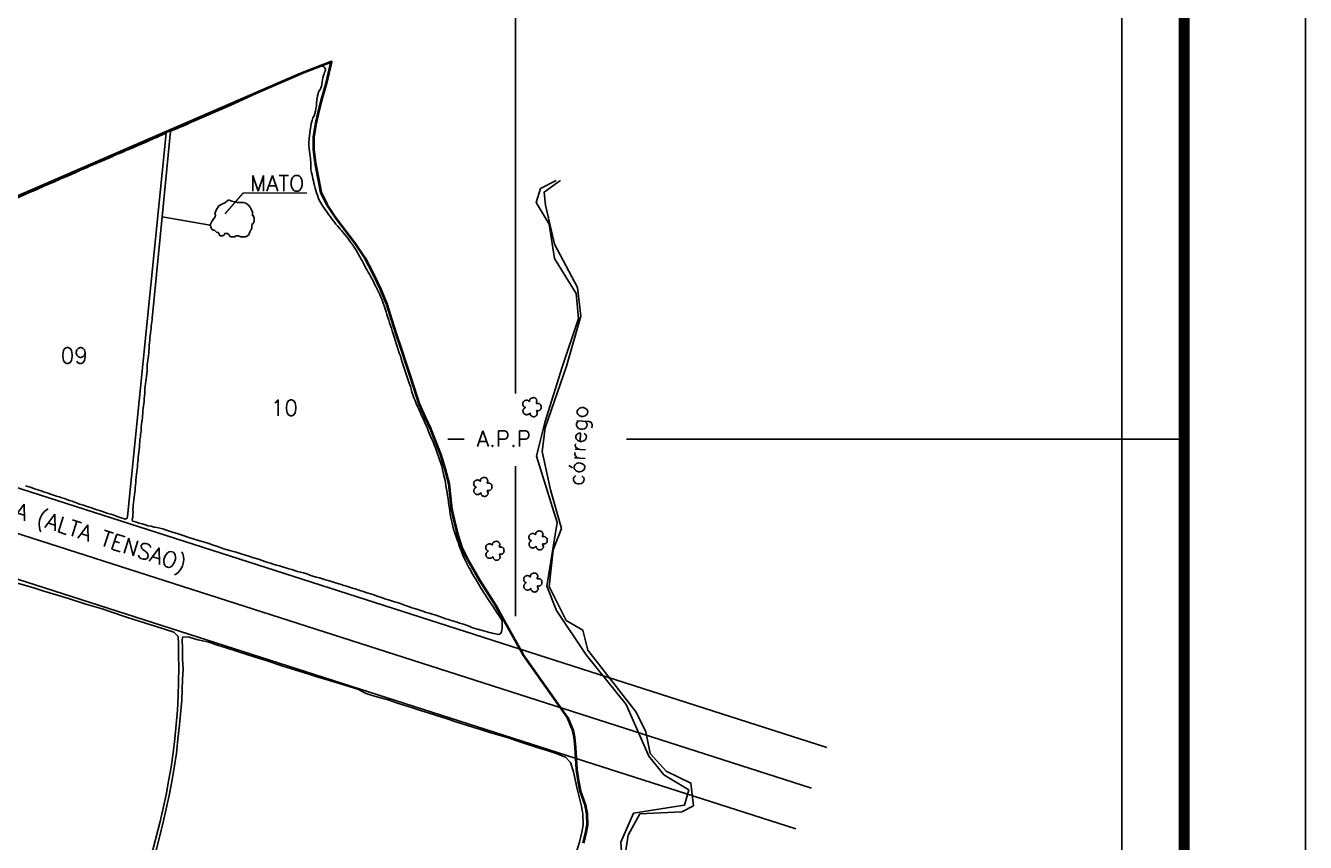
# Model space of a CAD drawing. Extents: x 735951 to 738051, y 7820896 to 7823866.
# Drawn here: x 736996 to 738051, y 7822168 to 7822841 of the extents above; entities that cross this region are included whole.
import ezdxf
from ezdxf.enums import TextEntityAlignment as Align

# ---------------------------------------------------------------- set-up
doc = ezdxf.new("R2010")
doc.units = 0
doc.header["$MEASUREMENT"] = 0
doc.linetypes.add('CONTINUO', pattern=[0])
doc.linetypes.add('LIN0', pattern=[0])
doc.layers.add('0114001020', color=1, linetype='Continuous', lineweight=40)
doc.layers.add('TEXTO_DIVERSOS', color=7, linetype='Continuous', lineweight=5)
for name, color, linetype in [('0114001020001', 5, 'Continuous'), ('0114001020002', 5, 'Continuous'), ('0114001020009', 5, 'Continuous'), ('0114001020010', 5, 'Continuous'), ('_SIMBOLO ARVORE', 118, 'Continuous'), ('CURSOS_D_AGUA', 4, 'Continuous'), ('MALHA', 8, 'Continuous'), ('MARGEM', 5, 'Continuous'), ('MATO', 3, 'Continuous'), ('REDE_DE_LUZ', 6, 'Continuous'), ('TEXTO_NUN_TAL', 7, 'Continuous')]:
    doc.layers.add(name, color=color, linetype=linetype)
doc.styles.add('Simplex', font='simplex.shx')

msp = doc.modelspace()

# ---------------------------------------------------------------- linework, layer by layer
at = {"layer": '0114001020'}
msp.add_lwpolyline([(737456.1, 7822167), (737458.5, 7822176.3), (737459.5, 7822182.1), (737459.2, 7822191.3), (737457.9, 7822198.4), (737453.6, 7822209.8), (737452, 7822218.5), (737450.6, 7822227.7), (737450.2, 7822236.8), (737449.6, 7822245.7), (737448.7, 7822254.3), (737447.6, 7822259.5), (737443.4, 7822270.2), (737406.3, 7822322.6), (737390.7, 7822350.2), (737384.2, 7822362.4), (737376.4, 7822374.5), (737370.8, 7822383.5), (737360.5, 7822401.1), (737356.2, 7822410.2), (737352.9, 7822420.4), (737350.1, 7822431.2), (737347.6, 7822442.2), (737345.4, 7822463), (737342.1, 7822475.4), (737338.6, 7822487.2), (737330.3, 7822508.2), (737325.6, 7822518), (737321.1, 7822528.5), (737313.8, 7822550.8), (737309.9, 7822562.3), (737306.1, 7822574), (737302.1, 7822586.1), (737298.3, 7822598.2), (737294.4, 7822610.5), (737289, 7822623.2), (737283.1, 7822635.9), (737276.3, 7822648.9), (737268.4, 7822660.5), (737251.9, 7822682.3), (737244.8, 7822692.9), (737239.9, 7822703.1), (737235.2, 7822727.5), (737234, 7822738.3), (737233.8, 7822748.7), (737235.5, 7822759.1), (737237.9, 7822770), (737240.7, 7822780.9), (737244, 7822792.1), (737248.5, 7822810.9), (737223, 7822801), (736969, 7822691)], dxfattribs=at)
at = {"layer": '0114001020001', "linetype": 'CONTINUO', "flags": 128}
msp.add_lwpolyline([(737122.2, 7822288.4), (737121.6, 7822276.5), (737120.5, 7822264.7), (737119.3, 7822253.1), (737118, 7822241.4), (737116.3, 7822229.7), (737114.2, 7822218.1), (737112.1, 7822206.8), (737109.6, 7822195.8), (737107.1, 7822184.9), (737101.5, 7822162.7), (737098.1, 7822151.9), (737094.5, 7822141.5), (737090.4, 7822131), (737086.2, 7822120.5), (737081.4, 7822110.1), (737076.4, 7822100.1), (737071.3, 7822090.5), (737060.4, 7822072.2), (737054.2, 7822063.1), (737048.2, 7822053.6), (737042, 7822045.5), (737028.7, 7822028.9), (737022, 7822021.1), (737007.9, 7822006.2), (737000.3, 7821998.8), (736984.1, 7821984.5), (736968.3, 7821972.6), (736952.2, 7821961.3), (736943.6, 7821956.2), (736934.8, 7821951.4), (736925.5, 7821946.5), (736916.5, 7821942.3), (736909.5, 7821939.3), (736897.4, 7821934), (736887.8, 7821930.5), (736878, 7821927.4), (736868.4, 7821924.8), (736858.2, 7821922.5), (736848.7, 7821920.7), (736839.8, 7821919), (736831.2, 7821917.5), (736825, 7821918.9), (736818.8, 7821923.2), (736812.1, 7821927.5), (736804.9, 7821930.1), (736797.4, 7821932.4), (736778.4, 7821937.7), (736768.7, 7821940.5), (736759.3, 7821943.1), (736750, 7821945.8), (736740.7, 7821948.6), (736721.9, 7821954.1), (736703.3, 7821960.2), (736694.3, 7821963), (736676.5, 7821968), (736658.4, 7821973.2), (736640.3, 7821978.5), (736630.7, 7821981.5), (736612, 7821987.2), (736602.6, 7821990), (736593.4, 7821992.7), (736575.4, 7821998.7), (736566.4, 7822001.5), (736547.7, 7822007.2), (736538, 7822010.1), (736528.6, 7822012.6), (736519, 7822015), (736509.8, 7822017.8), (736500.6, 7822020.7), (736491.2, 7822023.6), (736482.1, 7822026.6), (736473.3, 7822029.3), (736464.4, 7822032.3), (736446.2, 7822037.4), (736437.4, 7822039.9), (736420.6, 7822045.1), (736404, 7822050.3), (736396, 7822053.1), (736378.9, 7822058.3), (736370.2, 7822060.8), (736362.2, 7822063.7), (736359.7, 7822064.9), (736357.4, 7822067), (736358.5, 7822073.2), (736362, 7822079.8), (736365.8, 7822088.1), (736368.8, 7822095.1), (736371.7, 7822102), (736375.2, 7822110), (736378.6, 7822117.3), (736382.1, 7822125.2), (736385.4, 7822132.7), (736388.6, 7822140.8), (736392.2, 7822149.4), (736395.3, 7822157.5), (736398.5, 7822164.9), (736401.8, 7822172.7), (736405.2, 7822180.7), (736407.8, 7822187.9), (736410.7, 7822194.7), (736413.5, 7822201.5), (736416.6, 7822208.3), (736420.4, 7822217.3), (736423.4, 7822224.9), (736427.3, 7822231.1), (736431.5, 7822231.5), (736439.3, 7822229.5), (736448.9, 7822227.5), (736458.5, 7822225.6), (736467.8, 7822223.4), (736477.1, 7822221.4), (736486.2, 7822219.4), (736495.6, 7822217.5), (736505.1, 7822215.6), (736514.6, 7822213.8), (736524, 7822211.3), (736533.3, 7822208.6), (736551.2, 7822204.7), (736560.1, 7822203), (736578.4, 7822198.7), (736587.7, 7822196.6), (736597, 7822194.5), (736606.2, 7822192.3), (736615.3, 7822190.3), (736624.3, 7822188.3), (736633.2, 7822186.1), (736642.9, 7822184), (736652.9, 7822181.8), (736662.4, 7822179.4), (736671.8, 7822177.2), (736681.6, 7822175.4), (736691.3, 7822173.8), (736700.3, 7822171.8), (736717.9, 7822167.7), (736726.4, 7822165.2), (736731.4, 7822163.8), (736736.9, 7822162.7), (736753.8, 7822158.9), (736762.8, 7822157.1), (736772.3, 7822155.7), (736782.2, 7822155.1), (736791.8, 7822155.3), (736801.4, 7822156.5), (736810.7, 7822158.8), (736819.2, 7822162.3), (736827.5, 7822167.4), (736835, 7822173.6), (736841.4, 7822180), (736847.3, 7822186.6), (736853.2, 7822194.5), (736858.2, 7822202.3), (736862.9, 7822210.3), (736866.6, 7822218.4), (736870.1, 7822228), (736872.9, 7822237.8), (736876.7, 7822255.6), (736878.1, 7822263.4), (736879.6, 7822272.5), (736881.1, 7822283.6), (736882, 7822294.1), (736882.5, 7822305), (736882.5, 7822315.6), (736882.3, 7822322.9), (736881.7, 7822331), (736880.3, 7822339.1), (736876.6, 7822354.8), (736874.1, 7822362.7), (736871.5, 7822370.2), (736866.1, 7822384.1), (736863.3, 7822391), (736860.6, 7822397.8), (736858, 7822404.4), (736855.2, 7822410.8), (736852.7, 7822416.6), (736850.3, 7822422.2), (736849.8, 7822423.4), (736854.3, 7822423.8), (736861.2, 7822422), (736869.1, 7822419.9), (736876.3, 7822417.4), (736883.7, 7822415.1), (736907, 7822407.9), (736922.7, 7822402.7), (736930.2, 7822400), (736937.6, 7822397.8), (736952.5, 7822392.8), (736959.8, 7822390.6), (736967.3, 7822388.2), (736974.8, 7822385.9), (736982.2, 7822383.5), (736989.6, 7822381.2), (737003.9, 7822377.1), (737010.6, 7822375), (737031.8, 7822368.5), (737045.9, 7822364), (737059.3, 7822360.1), (737065.8, 7822357.9), (737079.6, 7822353.2), (737095.2, 7822348.4), (737103.2, 7822345.7), (737110.9, 7822343.3), (737118.4, 7822340.9), (737122, 7822337.3), (737122.4, 7822332), (737122.4, 7822322), (737122.5, 7822311.5), (737122.4, 7822299.9)], close=True, dxfattribs=at)
at = {"layer": '0114001020002', "linetype": 'CONTINUO', "flags": 128}
msp.add_lwpolyline([(737125.1, 7822284.8), (737124.3, 7822276.3), (737123.2, 7822264.5), (737121.9, 7822252.8), (737120.6, 7822241.1), (737118.9, 7822229.2), (737116.8, 7822217.7), (737114.7, 7822206.2), (737112.2, 7822195.2), (737109.7, 7822184.3), (737104.1, 7822162), (737100.6, 7822151.1), (737097, 7822140.5), (737092.9, 7822130.1), (737088.9, 7822120.1), (737088.7, 7822119.5), (737083.8, 7822109), (737078.8, 7822098.8), (737073.6, 7822089.2), (737062.7, 7822070.7), (737056.4, 7822061.7), (737050.4, 7822052), (737044.1, 7822043.8), (737030.7, 7822027.2), (737024, 7822019.3), (737009.8, 7822004.3), (737002.1, 7821996.8), (736985.8, 7821982.5), (736969.9, 7821970.4), (736953.6, 7821959.1), (736944.9, 7821953.9), (736936.1, 7821949), (736926.7, 7821944.1), (736917.6, 7821939.9), (736910.6, 7821936.9), (736903.2, 7821933.8), (736896.2, 7821930.9), (736885.7, 7821927.4), (736874.8, 7821924.2), (736869.5, 7821922.8), (736858.2, 7821920.1), (736850.7, 7821918.7), (736842.1, 7821917), (736831.6, 7821913.8), (736835.9, 7821910.3), (736841.4, 7821905.7), (736847, 7821901.5), (736852.8, 7821896.9), (736859, 7821891.8), (736865.1, 7821887.2), (736870.9, 7821883.5), (736883.1, 7821875.6), (736889.1, 7821871.5), (736894.5, 7821866.6), (736898.2, 7821859.4), (736899.1, 7821852.2), (736897.7, 7821845.3), (736895, 7821838.5), (736892.4, 7821831.5), (736891.6, 7821823.5), (736894.8, 7821817.5), (736901.9, 7821813.7), (736909.7, 7821813), (736918, 7821814), (736926.3, 7821815.1), (736934.8, 7821816.8), (736943.5, 7821818.6), (736951.7, 7821820.4), (736960, 7821822.3), (736968.4, 7821824.8), (736976.2, 7821827.9), (736992.4, 7821835), (737001.2, 7821835.4), (737009.7, 7821831.5), (737018.2, 7821826.8), (737035.2, 7821823.1), (737044, 7821823.6), (737053.4, 7821824.7), (737063.1, 7821825.8), (737082.6, 7821827.8), (737092.6, 7821829), (737102.4, 7821830.9), (737122, 7821835), (737132.1, 7821837), (737142.3, 7821838.8), (737152, 7821841), (737161.7, 7821843.4), (737171.6, 7821845.4), (737181.4, 7821847.9), (737191.2, 7821850.9), (737200.7, 7821853.7), (737210.1, 7821856.5), (737219.7, 7821860.3), (737228.5, 7821864.3), (737237, 7821868.5), (737245.1, 7821873.4), (737253, 7821878.2), (737260.9, 7821883.2), (737268.6, 7821888.9), (737276.3, 7821894.4), (737283.4, 7821900.4), (737290.8, 7821906.8), (737297.7, 7821911.5), (737313.7, 7821919.6), (737321.8, 7821923.4), (737330.1, 7821927.4), (737338.1, 7821932.3), (737345.9, 7821937.5), (737353.5, 7821943.2), (737360.7, 7821949.1), (737375.4, 7821961.4), (737380.6, 7821968.4), (737392.3, 7821983.8), (737401.6, 7821999.8), (737406.6, 7822007.8), (737411, 7822016.3), (737415.3, 7822025.1), (737419.4, 7822034.3), (737423.3, 7822043.4), (737426.7, 7822053), (737432.5, 7822072.7), (737434.8, 7822082.5), (737436.8, 7822092.3), (737438.5, 7822102.1), (737439.5, 7822112), (737441.3, 7822122.1), (737443.1, 7822131.6), (737447.5, 7822150.3), (737452.8, 7822167.9), (737455.1, 7822177.1), (737456, 7822182.4), (737455.7, 7822191), (737454.5, 7822197.6), (737450.9, 7822211.7), (737447.8, 7822225.7), (737445.4, 7822233.5), (737441.3, 7822237.8), (737433.7, 7822240.8), (737426.2, 7822243.3), (737418.1, 7822245.8), (737409.5, 7822248.6), (737401.3, 7822251.4), (737394.4, 7822253.8), (737387.4, 7822255.7), (737379.9, 7822258), (737372.1, 7822260.4), (737365, 7822262.6), (737350.9, 7822267.1), (737343.7, 7822269.5), (737329, 7822274), (737321.7, 7822276.2), (737315.1, 7822278.6), (737308.2, 7822280.7), (737301.3, 7822282.8), (737295.1, 7822285), (737287.8, 7822287.1), (737281.1, 7822289), (737276.9, 7822290.2), (737270.1, 7822293.8), (737244.1, 7822301.8), (737237.1, 7822303.9), (737229.9, 7822306.3), (737222.7, 7822308.4), (737215.5, 7822310.7), (737208.4, 7822312.9), (737193.9, 7822317.7), (737185.5, 7822320.3), (737177.9, 7822322.7), (737161.7, 7822328), (737154.5, 7822330.2), (737147.4, 7822332.5), (737142.3, 7822333.6), (737138.2, 7822334.6), (737131.1, 7822336.7), (737126, 7822337), (737125.3, 7822334.7), (737125.5, 7822327.3), (737125.7, 7822318.5), (737126.1, 7822310.4), (737125.6, 7822302.2), (737125.4, 7822293.3)], close=True, dxfattribs=at)
at = {"layer": '0114001020009', "linetype": 'ByBlock'}
msp.add_lwpolyline([(736988.6, 7822698.2), (736998.2, 7822702.5), (737005.5, 7822705.7), (737011.4, 7822708.2), (737014.5, 7822709.6), (737017.4, 7822710.9), (737018.8, 7822711.4), (737020.2, 7822712), (737021.6, 7822712.7), (737023.1, 7822713.3), (737024.4, 7822714), (737027.3, 7822715.1), (737030.4, 7822716.4), (737033.8, 7822717.9), (737037.1, 7822719.4), (737038.5, 7822720.2), (737039.9, 7822720.8), (737041.4, 7822721.4), (737042.9, 7822722), (737044.3, 7822722.6), (737045.6, 7822723.2), (737047, 7822723.8), (737048.4, 7822724.4), (737049.9, 7822725.1), (737051.3, 7822725.7), (737052.8, 7822726.4), (737054.4, 7822727), (737056.1, 7822727.7), (737057.8, 7822728.4), (737059.5, 7822729.2), (737061.1, 7822729.8), (737062.7, 7822730.5), (737064.4, 7822731.2), (737065.9, 7822731.9), (737067.4, 7822732.6), (737068.8, 7822733.4), (737070.2, 7822734), (737071.6, 7822734.6), (737072.8, 7822735.1), (737074.2, 7822735.6), (737075.6, 7822736.2), (737077, 7822736.7), (737078.4, 7822737.4), (737079.8, 7822738), (737084.6, 7822739.9), (737086.3, 7822740.6), (737087.8, 7822741.3), (737089.4, 7822742), (737091.1, 7822742.7), (737092.8, 7822743.4), (737094.3, 7822744.1), (737095.8, 7822744.7), (737097.3, 7822745.4), (737098.8, 7822746.1), (737100.3, 7822746.8), (737101.8, 7822747.5), (737103.4, 7822748.2), (737104.9, 7822748.8), (737106.4, 7822749.5), (737107.7, 7822750.2), (737112.1, 7822752), (737080.2, 7822436.2), (737080, 7822434.7), (737078.5, 7822434.1), (737077.1, 7822434.5), (737075.7, 7822434.9), (737074.2, 7822435.4), (737072.6, 7822435.9), (737070.4, 7822436.7), (737068.4, 7822437.4), (737066.5, 7822438), (737064.2, 7822438.7), (737061.9, 7822439.4), (737059.6, 7822440.2), (737057.1, 7822441), (737055, 7822441.7), (737052.9, 7822442.5), (737050.6, 7822443.3), (737047.9, 7822444), (737046.1, 7822444.7), (737044, 7822445.4), (737041.9, 7822446.1), (737040, 7822446.7), (737038.3, 7822447.4), (737036.6, 7822448.1), (737034.8, 7822448.7), (737032.6, 7822449.4), (737030.4, 7822450.1), (737028.3, 7822450.9), (737026.1, 7822451.6), (737023.9, 7822452.3), (737021.9, 7822453), (737020.1, 7822453.6), (737018.5, 7822454.1), (737016.8, 7822454.6), (737014.9, 7822455.3), (737013.1, 7822455.9), (737011.1, 7822456.6), (737009.1, 7822457.2), (737007.3, 7822457.8), (737005.6, 7822458.4), (737003.7, 7822459), (737001.8, 7822459.7), (737000.1, 7822460.2), (736998.2, 7822460.8), (736996.2, 7822461.5)], dxfattribs=at)
at = {"layer": '0114001020010', "linetype": 'ByBlock'}
msp.add_lwpolyline([(737342.3, 7822464.2), (737341.8, 7822467), (737341.1, 7822469.9), (737340.5, 7822472.4), (737340, 7822474.8), (737339.3, 7822477.5), (737338.5, 7822480.2), (737337.6, 7822483), (737336.7, 7822485.6), (737335.9, 7822487.9), (737335.1, 7822490.2), (737334.1, 7822492.7), (737333.1, 7822495.2), (737332.2, 7822497.6), (737331.2, 7822499.9), (737330.1, 7822502.3), (737329, 7822504.7), (737328.1, 7822507), (737327.2, 7822509.4), (737326.2, 7822511.8), (737325.1, 7822514.2), (737324, 7822516.8), (737322.7, 7822519.5), (737321.5, 7822522.1), (737320.5, 7822524.5), (737319.4, 7822526.7), (737318.3, 7822529.3), (737317.3, 7822531.8), (737316.4, 7822534), (737315.5, 7822536.3), (737314.7, 7822538.7), (737314, 7822541.1), (737313.5, 7822543.4), (737312.4, 7822545.9), (737311.6, 7822548.4), (737310.7, 7822551), (737309.9, 7822553.4), (737309.2, 7822555.9), (737308.4, 7822558.4), (737307.6, 7822560.8), (737306.8, 7822563.4), (737306, 7822566), (737305.2, 7822568.4), (737304.3, 7822570.8), (737303.5, 7822573.5), (737302.7, 7822576.1), (737301.8, 7822578.8), (737300.9, 7822581.4), (737300.1, 7822584.1), (737299.3, 7822586.6), (737298.5, 7822589.1), (737297.8, 7822591.2), (737297.1, 7822593.4), (737296.4, 7822595.8), (737295.7, 7822598), (737295, 7822600.2), (737294.2, 7822602.6), (737293.5, 7822604.8), (737292.7, 7822607.2), (737291.9, 7822609.6), (737291.1, 7822612), (737290.2, 7822614.6), (737289.2, 7822616.8), (737288.3, 7822619), (737287.3, 7822621.2), (737286.2, 7822623.5), (737285.1, 7822625.7), (737284, 7822627.7), (737283, 7822629.7), (737281.9, 7822631.7), (737280.8, 7822633.7), (737279.8, 7822635.7), (737278.8, 7822637.5), (737277.8, 7822639.2), (737276.8, 7822640.9), (737275.8, 7822642.7), (737274.8, 7822644.7), (737273.9, 7822646.4), (737272.9, 7822648.1), (737271.8, 7822650.1), (737270.8, 7822652), (737269.8, 7822653.8), (737268.7, 7822655.5), (737267.7, 7822657.2), (737266.6, 7822658.9), (737265.5, 7822660.6), (737264.2, 7822662.3), (737263, 7822663.9), (737261.8, 7822665.4), (737260.5, 7822667.1), (737259.1, 7822668.9), (737257.9, 7822670.3), (737256.8, 7822671.7), (737255.7, 7822673), (737254.6, 7822674.3), (737253.4, 7822675.7), (737252.1, 7822677.1), (737250.9, 7822678.6), (737249.6, 7822680.2), (737248.5, 7822681.6), (737247.5, 7822683), (737246.3, 7822684.6), (737245.1, 7822686.3), (737244, 7822687.9), (737242.9, 7822689.4), (737241.9, 7822690.9), (737240.7, 7822692.7), (737239.6, 7822694.5), (737238.8, 7822695.9), (737238.1, 7822697.3), (737237.4, 7822699), (737236.9, 7822700.8), (737236.2, 7822702.8), (737235.6, 7822704.7), (737235.1, 7822706.7), (737234.5, 7822708.9), (737234, 7822710.8), (737233.6, 7822712.6), (737233.2, 7822714.4), (737232.8, 7822716.2), (737232.4, 7822717.8), (737231.9, 7822719.7), (737231.5, 7822721.8), (737231.3, 7822723.9), (737231.4, 7822726.1), (737231.3, 7822728.1), (737231.2, 7822729.8), (737231.1, 7822731.5), (737230.9, 7822733.1), (737230.7, 7822734.9), (737230.4, 7822736.9), (737230, 7822739.3), (737229.9, 7822742.2), (737229.9, 7822744.6), (737230.1, 7822747.3), (737230.4, 7822749.8), (737230.7, 7822752.3), (737231, 7822754.8), (737231.4, 7822757.4), (737231.8, 7822760), (737232.4, 7822762.4), (737233.2, 7822764.5), (737234.1, 7822766.3), (737234.7, 7822768.2), (737235.2, 7822770.2), (737235.6, 7822772.2), (737236, 7822774.6), (737236.2, 7822776.9), (737236.5, 7822779), (737236.6, 7822780.9), (737236.9, 7822782.8), (737237.4, 7822784.8), (737238.1, 7822786.5), (737239.1, 7822787.9), (737239.7, 7822789.2), (737240.2, 7822790.6), (737240.5, 7822792.2), (737240.8, 7822794.2), (737241.1, 7822796), (737241.4, 7822797.5), (737241.8, 7822799.4), (737242.3, 7822800.9), (737242.8, 7822802.1), (737243.2, 7822803), (737243.4, 7822803.8), (737243.4, 7822804.5), (737243.1, 7822805.3), (737242.7, 7822806), (737242, 7822806.7), (737241.2, 7822807.1), (737240, 7822807.2), (737239.2, 7822807.2), (737232.1, 7822804.4), (737227.4, 7822802.4), (737215.5, 7822797.5), (737186.4, 7822784.8), (737165.4, 7822775.1), (737135.1, 7822762), (737133.6, 7822761.4), (737131.8, 7822760.4), (737129.7, 7822759.5), (737127.7, 7822758.6), (737115.8, 7822753.6), (737108.8, 7822683.1), (737148.5, 7822676.2), (737148.7, 7822677.1), (737149.7, 7822679.1), (737150.8, 7822680.8), (737151.4, 7822681.8), (737152.5, 7822683.1), (737152.7, 7822684.4), (737152.3, 7822685.9), (737153.5, 7822688.6), (737155.7, 7822692.2), (737158, 7822693.4), (737160.5, 7822694.7), (737161.9, 7822695.6), (737163.3, 7822696.7), (737164.1, 7822696.9), (737166.3, 7822696.1), (737168.8, 7822695.5), (737171.1, 7822695), (737174, 7822695), (737175.9, 7822695), (737177.2, 7822694.6), (737179, 7822693.6), (737180.2, 7822692.3), (737181.3, 7822691), (737182.2, 7822689.4), (737183.2, 7822686.9), (737183.2, 7822684.1), (737183.9, 7822684.1), (737184.7, 7822682.3), (737184.7, 7822680.7), (737184.8, 7822679.3), (737183.8, 7822677.6), (737182.8, 7822676.7), (737182.8, 7822674), (737182.1, 7822672.4), (737181.4, 7822671.5), (737181.4, 7822670.8), (737180.7, 7822669.5), (737180.7, 7822668.6), (737179.2, 7822667.4), (737177.5, 7822666.5), (737173.8, 7822666.7), (737171.8, 7822667.3), (737170, 7822667.5), (737168.4, 7822666.7), (737166.9, 7822666.7), (737165.5, 7822666.7), (737164.4, 7822667.5), (737163.8, 7822668.4), (737162.8, 7822669.3), (737162, 7822669.3), (737160.5, 7822669.4), (737159.9, 7822668.3), (737159, 7822667.5), (737156.7, 7822667.5), (737155.2, 7822669.5), (737155.2, 7822670.1), (737153.6, 7822670.5), (737152, 7822672.1), (737150.9, 7822672.1), (737149.4, 7822673.5), (737149.4, 7822674), (737148.5, 7822676.2), (737108.8, 7822683.1), (737100.8, 7822602), (737100.7, 7822600.1), (737100.5, 7822598.2), (737100.3, 7822596.5), (737100.1, 7822594.8), (737099.9, 7822592.9), (737099.7, 7822591.1), (737099.5, 7822589.3), (737099.2, 7822587.3), (737099, 7822585.3), (737098.8, 7822583.3), (737098.6, 7822581.4), (737098.4, 7822579.4), (737098.2, 7822577), (737098.2, 7822574.9), (737098, 7822572.9), (737097.8, 7822570.9), (737097.6, 7822568.8), (737097.3, 7822566.9), (737097.1, 7822565), (737096.8, 7822563), (737096.6, 7822561), (737096.5, 7822559), (737096.4, 7822556.4), (737096.2, 7822553.9), (737095.9, 7822551.5), (737095.7, 7822549.4), (737095.4, 7822547.5), (737095.1, 7822545.7), (737094.9, 7822543.6), (737094.7, 7822541.6), (737094.6, 7822539.7), (737094.5, 7822537.7), (737094.2, 7822535.5), (737094, 7822533.1), (737093.9, 7822530.9), (737093.8, 7822529.1), (737093.5, 7822527.3), (737093.2, 7822525.5), (737093, 7822523.4), (737092.9, 7822521.1), (737092.8, 7822519.1), (737092.6, 7822517.5), (737092.3, 7822515.7), (737092.1, 7822513.8), (737091.9, 7822512.1), (737091.7, 7822510), (737091.6, 7822508.2), (737091.5, 7822506.8), (737091.3, 7822505.2), (737091.1, 7822503.5), (737090.9, 7822501.7), (737090.6, 7822499.7), (737090.4, 7822497.6), (737090.3, 7822495.4), (737090.2, 7822493.3), (737089.8, 7822491.3), (737089.6, 7822489.3), (737089.3, 7822487.3), (737089.2, 7822485.2), (737089.1, 7822483.2), (737088.9, 7822481.1), (737088.6, 7822479), (737088.5, 7822477.2), (737088.2, 7822475.4), (737087.9, 7822473.2), (737087.6, 7822471), (737087.4, 7822468.5), (737087.3, 7822466), (737087.2, 7822464.1), (737086.9, 7822462.1), (737086.7, 7822459.8), (737086.5, 7822457.8), (737086.3, 7822456.1), (737086, 7822454.2), (737085.7, 7822452.1), (737085.5, 7822449.6), (737085.3, 7822447.4), (737085.1, 7822445.7), (737084.9, 7822443.9), (737084.8, 7822441.8), (737084.9, 7822439.4), (737084.7, 7822438.2), (737084.6, 7822437.1), (737084.6, 7822435.7), (737084.2, 7822433.8), (737084.4, 7822432.4), (737085.9, 7822432), (737087.7, 7822431.4), (737089.9, 7822430.7), (737092.4, 7822430), (737095, 7822429.3), (737097.4, 7822428.6), (737099.8, 7822428.1), (737102.3, 7822427.5), (737104.6, 7822427), (737107, 7822426.5), (737109.3, 7822425.9), (737111.7, 7822425.2), (737114.2, 7822424.3), (737116.7, 7822423.6), (737119.3, 7822422.6), (737122, 7822421.8), (737124.6, 7822421), (737127, 7822420.1), (737129.3, 7822419.4), (737131.8, 7822418.6), (737134.3, 7822417.8), (737136.9, 7822417), (737139.8, 7822416.1), (737142.7, 7822415.2), (737145.6, 7822414.4), (737148.3, 7822413.6), (737151, 7822412.6), (737153.9, 7822411.6), (737156.8, 7822410.5), (737159.7, 7822409.6), (737162.6, 7822408.7), (737165.4, 7822408), (737167.6, 7822407.3), (737169.8, 7822406.7), (737172.3, 7822405.9), (737174.9, 7822405.2), (737177.5, 7822404.3), (737180.3, 7822403.4), (737183.3, 7822402.4), (737186.3, 7822401.5), (737189, 7822400.6), (737191.3, 7822399.8), (737193.5, 7822399), (737195.9, 7822398.3), (737198.2, 7822397.6), (737200.5, 7822396.9), (737203, 7822396.2), (737205.7, 7822395.4), (737208.1, 7822394.7), (737210.7, 7822393.9), (737213.3, 7822393.1), (737215.7, 7822392.4), (737218, 7822391.6), (737220.3, 7822390.9), (737222.7, 7822390.4), (737225.3, 7822389.7), (737228, 7822388.8), (737230.6, 7822387.9), (737233.2, 7822387.1), (737235.9, 7822386.3), (737238.5, 7822385.5), (737240.9, 7822384.8), (737243.4, 7822384.1), (737245.8, 7822383.4), (737248.4, 7822382.6), (737250.9, 7822381.8), (737253.6, 7822381), (737256.3, 7822380.2), (737258.7, 7822379.4), (737260.9, 7822378.7), (737263.3, 7822377.9), (737265.7, 7822377.2), (737267.9, 7822376.5), (737270.4, 7822375.8), (737272.7, 7822375), (737274.8, 7822374.3), (737276.7, 7822373.6), (737278.7, 7822373), (737280.7, 7822372.4), (737282.5, 7822371.8), (737284.6, 7822371.1), (737286.8, 7822370.3), (737288.8, 7822369.6), (737291, 7822368.9), (737293.2, 7822368.1), (737295.4, 7822367.4), (737297.8, 7822366.6), (737300.3, 7822365.9), (737302.6, 7822365.2), (737305.2, 7822364.4), (737307.7, 7822363.5), (737310.2, 7822362.6), (737312.7, 7822361.7), (737314.8, 7822361), (737317, 7822360.3), (737319.5, 7822359.6), (737322, 7822358.8), (737324.5, 7822358), (737326.6, 7822357.2), (737328.9, 7822356.5), (737331.3, 7822355.8), (737333.6, 7822355.1), (737336.1, 7822354.2), (737338.4, 7822353.4), (737340.6, 7822352.7), (737342.8, 7822351.9), (737344.8, 7822351.2), (737346.3, 7822350.7), (737348.1, 7822350.2), (737350.1, 7822349.6), (737352, 7822349), (737354, 7822348.2), (737356.3, 7822347.7), (737358.2, 7822347.1), (737360.3, 7822346.3), (737362.4, 7822345.5), (737364.2, 7822344.8), (737365.9, 7822344.2), (737367.7, 7822343.6), (737369.2, 7822343.2), (737370.6, 7822342.8), (737372.1, 7822342.4), (737373.8, 7822341.9), (737376, 7822341.3), (737378.3, 7822340.7), (737380.2, 7822340.3), (737381.9, 7822339.8), (737383.8, 7822339.4), (737385.1, 7822339.1), (737386, 7822339), (737386.9, 7822339.2), (737387.8, 7822339.7), (737388.6, 7822341), (737388.9, 7822342.4), (737389.1, 7822344.1), (737389.1, 7822345.8), (737389.1, 7822347.6), (737389, 7822349.4), (737388.8, 7822350.8), (737388.1, 7822352.2), (737387.3, 7822353.5), (737386.2, 7822355.1), (737385.1, 7822356.6), (737384.1, 7822357.9), (737383.1, 7822359.5), (737381.9, 7822361.5), (737380.8, 7822363.1), (737379.6, 7822364.9), (737378.5, 7822366.7), (737377.2, 7822368.4), (737376.1, 7822370.1), (737375, 7822371.8), (737374, 7822373.4), (737372.8, 7822375.1), (737371.7, 7822376.9), (737370.6, 7822378.8), (737369.5, 7822380.8), (737368.5, 7822382.6), (737367.3, 7822384.4), (737366.1, 7822386.4), (737364.9, 7822388.3), (737363.9, 7822390.3), (737362.9, 7822392.1), (737361.7, 7822394.2), (737360.6, 7822396.3), (737359.7, 7822398.1), (737358.6, 7822400.2), (737357.6, 7822402.4), (737356.7, 7822404.4), (737355.9, 7822406.5), (737355.2, 7822408.6), (737354.3, 7822410.7), (737353.5, 7822412.9), (737352.8, 7822415), (737352, 7822417), (737351.1, 7822419.3), (737350.4, 7822421.5), (737349.8, 7822423.5), (737349, 7822425.8), (737348.4, 7822428.3), (737347.8, 7822430.6), (737347.3, 7822432.8), (737346.8, 7822435.4), (737346.4, 7822438), (737346, 7822440.4), (737345.6, 7822442.9), (737345.2, 7822445.5), (737344.8, 7822448.1), (737344.5, 7822450.8), (737344.2, 7822453.4), (737343.7, 7822456), (737343.3, 7822458.7), (737342.8, 7822461.3)], close=True, dxfattribs=at)
at = {"layer": '_SIMBOLO ARVORE', "linetype": 'CONTINUO'}
for points in [[(737412, 7822521.3, 0), (737411.6, 7822521, 0), (737411.1, 7822520.6, 0), (737410.6, 7822520.2, 0), (737410, 7822520.1, 0), (737409.5, 7822520, 0), (737408.9, 7822520, 0), (737408.4, 7822520.1, 0), (737408, 7822520.3, 0), (737407.7, 7822520.5, 0), (737407.3, 7822520.7, 0), (737407, 7822521, 0), (737406.8, 7822521.3, 0), (737406.6, 7822521.6, 0), (737406.5, 7822522, 0), (737406.4, 7822522.3, 0), (737406.4, 7822522.8, 0), (737406.3, 7822523.3, 0), (737406.3, 7822523.8, 0), (737406.5, 7822524.1, 0), (737406.6, 7822524.4, 0), (737406.8, 7822524.7, 0), (737407, 7822524.9, 0), (737407.1, 7822525.1, 0), (737407.3, 7822525.4, 0), (737407.7, 7822525.6, 0), (737408, 7822525.8, 0), (737408.3, 7822526, 0), (737408.2, 7822526.1, 0), (737408, 7822526.2, 0), (737407.7, 7822526.2, 0), (737407.5, 7822526.3, 0), (737407.3, 7822526.5, 0), (737407, 7822526.7, 0), (737406.8, 7822527.1, 0), (737406.5, 7822527.5, 0), (737406.3, 7822527.9, 0), (737406.2, 7822528.3, 0), (737406.2, 7822528.8, 0), (737406.2, 7822529.3, 0), (737406.3, 7822529.8, 0), (737406.5, 7822530.3, 0), (737406.7, 7822530.7, 0), (737406.9, 7822530.9, 0), (737407.1, 7822531.1, 0), (737407.3, 7822531.2, 0), (737407.6, 7822531.4, 0), (737407.9, 7822531.6, 0), (737408.3, 7822531.8, 0), (737408.6, 7822531.9, 0), (737409, 7822531.9, 0), (737409.3, 7822532, 0), (737409.6, 7822531.9, 0), (737409.9, 7822531.9, 0), (737410.2, 7822531.8, 0), (737410.4, 7822531.8, 0), (737410.6, 7822531.7, 0), (737410.9, 7822531.5, 0), (737411.1, 7822531.2, 0), (737411.4, 7822531, 0), (737411.6, 7822530.9, 0), (737411.7, 7822531.2, 0), (737411.8, 7822531.7, 0), (737411.8, 7822532.1, 0), (737411.9, 7822532.3, 0), (737411.9, 7822532.5, 0), (737412, 7822532.6, 0), (737412.1, 7822532.9, 0), (737412.3, 7822533.1, 0), (737412.5, 7822533.3, 0), (737412.8, 7822533.4, 0), (737413.1, 7822533.5, 0), (737413.4, 7822533.6, 0), (737413.6, 7822533.7, 0), (737413.9, 7822533.9, 0), (737414.2, 7822534, 0), (737414.5, 7822534, 0), (737414.8, 7822534.1, 0), (737415.1, 7822534.1, 0), (737415.3, 7822534, 0), (737415.6, 7822534, 0), (737415.9, 7822533.9, 0), (737416.1, 7822533.8, 0), (737416.4, 7822533.7, 0), (737416.6, 7822533.6, 0), (737416.8, 7822533.4, 0), (737416.9, 7822533.2, 0), (737417.1, 7822533, 0), (737417.3, 7822532.7, 0), (737417.4, 7822532.4, 0), (737417.5, 7822532.1, 0), (737417.7, 7822531.8, 0), (737417.7, 7822531.5, 0), (737417.7, 7822531.1, 0), (737417.5, 7822530.5, 0), (737417.4, 7822529.9, 0), (737417.3, 7822529.4, 0), (737417.6, 7822529.3, 0), (737418.1, 7822529.3, 0), (737418.5, 7822529.4, 0), (737418.9, 7822529.4, 0), (737419.2, 7822529.3, 0), (737419.6, 7822529.2, 0), (737419.9, 7822528.9, 0), (737420.2, 7822528.7, 0), (737420.5, 7822528.4, 0), (737420.7, 7822528.3, 0), (737420.9, 7822528.1, 0), (737421.1, 7822527.8, 0), (737421.2, 7822527, 0), (737421.2, 7822526.2, 0), (737421.2, 7822525.4, 0), (737421.1, 7822524.9, 0), (737420.8, 7822524.6, 0), (737420.6, 7822524.3, 0), (737420.4, 7822524, 0), (737420.1, 7822523.8, 0), (737419.8, 7822523.6, 0), (737419.4, 7822523.4, 0), (737419, 7822523.3, 0), (737418.6, 7822523.3, 0), (737418.1, 7822523.4, 0), (737417.7, 7822523.4, 0), (737417.5, 7822523.4, 0), (737417.6, 7822522.7, 0), (737417.9, 7822521.9, 0), (737418.1, 7822521.1, 0), (737418.1, 7822520.7, 0), (737418, 7822520.4, 0), (737417.8, 7822520.1, 0), (737417.6, 7822519.8, 0), (737417.4, 7822519.5, 0), (737417.2, 7822519.2, 0), (737416.9, 7822519, 0), (737416.7, 7822518.8, 0), (737416.4, 7822518.6, 0), (737416.1, 7822518.5, 0), (737415.8, 7822518.4, 0), (737415.4, 7822518.4, 0), (737415.1, 7822518.4, 0), (737414.7, 7822518.4, 0), (737414.4, 7822518.5, 0), (737414.1, 7822518.5, 0), (737413.9, 7822518.6, 0), (737413.7, 7822518.7, 0), (737413.4, 7822518.9, 0), (737413.1, 7822519.2, 0), (737412.8, 7822519.5, 0), (737412.5, 7822519.8, 0), (737412.3, 7822520, 0), (737412.2, 7822520.3, 0), (737412.1, 7822520.7, 0), (737412.1, 7822521.1, 0), (737412, 7822521.5, 0)], [(737371.5, 7822455.7, 0), (737371, 7822455.3, 0), (737370.6, 7822454.9, 0), (737370.1, 7822454.5, 0), (737369.5, 7822454.4, 0), (737368.9, 7822454.3, 0), (737368.4, 7822454.3, 0), (737367.9, 7822454.4, 0), (737367.5, 7822454.6, 0), (737367.2, 7822454.8, 0), (737366.8, 7822455.1, 0), (737366.5, 7822455.3, 0), (737366.3, 7822455.6, 0), (737366.1, 7822455.9, 0), (737366, 7822456.3, 0), (737365.9, 7822456.6, 0), (737365.9, 7822457.1, 0), (737365.8, 7822457.6, 0), (737365.8, 7822458.1, 0), (737366, 7822458.4, 0), (737366.1, 7822458.7, 0), (737366.3, 7822459, 0), (737366.4, 7822459.2, 0), (737366.6, 7822459.4, 0), (737366.8, 7822459.7, 0), (737367.2, 7822459.9, 0), (737367.5, 7822460.1, 0), (737367.8, 7822460.3, 0), (737367.7, 7822460.4, 0), (737367.4, 7822460.5, 0), (737367.2, 7822460.5, 0), (737367, 7822460.7, 0), (737366.7, 7822460.8, 0), (737366.5, 7822461, 0), (737366.3, 7822461.4, 0), (737366, 7822461.8, 0), (737365.8, 7822462.2, 0), (737365.7, 7822462.6, 0), (737365.6, 7822463.1, 0), (737365.7, 7822463.6, 0), (737365.8, 7822464.1, 0), (737366, 7822464.6, 0), (737366.2, 7822465, 0), (737366.4, 7822465.2, 0), (737366.5, 7822465.4, 0), (737366.8, 7822465.5, 0), (737367.1, 7822465.7, 0), (737367.4, 7822465.9, 0), (737367.8, 7822466.1, 0), (737368.1, 7822466.2, 0), (737368.5, 7822466.3, 0), (737368.8, 7822466.3, 0), (737369.1, 7822466.2, 0), (737369.4, 7822466.2, 0), (737369.7, 7822466.1, 0), (737369.9, 7822466.1, 0), (737370.1, 7822466, 0), (737370.3, 7822465.8, 0), (737370.6, 7822465.5, 0), (737370.9, 7822465.3, 0), (737371.1, 7822465.2, 0), (737371.2, 7822465.5, 0), (737371.2, 7822466, 0), (737371.3, 7822466.4, 0), (737371.3, 7822466.6, 0), (737371.4, 7822466.8, 0), (737371.5, 7822466.9, 0), (737371.6, 7822467.2, 0), (737371.8, 7822467.4, 0), (737372, 7822467.6, 0), (737372.3, 7822467.7, 0), (737372.6, 7822467.8, 0), (737372.8, 7822467.9, 0), (737373.1, 7822468, 0), (737373.4, 7822468.2, 0), (737373.6, 7822468.3, 0), (737373.9, 7822468.3, 0), (737374.2, 7822468.4, 0), (737374.5, 7822468.4, 0), (737374.8, 7822468.3, 0), (737375.1, 7822468.3, 0), (737375.4, 7822468.2, 0), (737375.6, 7822468.1, 0), (737375.9, 7822468, 0), (737376.1, 7822467.9, 0), (737376.3, 7822467.7, 0), (737376.4, 7822467.5, 0), (737376.6, 7822467.3, 0), (737376.8, 7822467.1, 0), (737376.9, 7822466.8, 0), (737377, 7822466.4, 0), (737377.1, 7822466.2, 0), (737377.2, 7822465.8, 0), (737377.2, 7822465.5, 0), (737377, 7822464.8, 0), (737376.9, 7822464.2, 0), (737376.8, 7822463.7, 0), (737377.1, 7822463.6, 0), (737377.6, 7822463.6, 0), (737378, 7822463.7, 0), (737378.4, 7822463.7, 0), (737378.7, 7822463.6, 0), (737379, 7822463.5, 0), (737379.4, 7822463.2, 0), (737379.7, 7822463, 0), (737380, 7822462.7, 0), (737380.2, 7822462.6, 0), (737380.4, 7822462.4, 0), (737380.5, 7822462.1, 0), (737380.6, 7822461.3, 0), (737380.7, 7822460.5, 0), (737380.7, 7822459.7, 0), (737380.5, 7822459.2, 0), (737380.3, 7822458.9, 0), (737380.1, 7822458.6, 0), (737379.9, 7822458.3, 0), (737379.6, 7822458.1, 0), (737379.3, 7822457.9, 0), (737378.9, 7822457.7, 0), (737378.5, 7822457.6, 0), (737378.1, 7822457.6, 0), (737377.6, 7822457.7, 0), (737377.2, 7822457.7, 0), (737377, 7822457.7, 0), (737377.1, 7822457, 0), (737377.3, 7822456.2, 0), (737377.6, 7822455.4, 0), (737377.5, 7822455, 0), (737377.4, 7822454.7, 0), (737377.3, 7822454.4, 0), (737377.1, 7822454.1, 0), (737376.9, 7822453.8, 0), (737376.6, 7822453.5, 0), (737376.4, 7822453.3, 0), (737376.2, 7822453.1, 0), (737375.9, 7822453, 0), (737375.6, 7822452.8, 0), (737375.3, 7822452.8, 0), (737374.9, 7822452.7, 0), (737374.6, 7822452.7, 0), (737374.2, 7822452.7, 0), (737373.9, 7822452.8, 0), (737373.6, 7822452.8, 0), (737373.4, 7822452.9, 0), (737373.1, 7822453, 0), (737372.8, 7822453.2, 0), (737372.5, 7822453.5, 0), (737372.3, 7822453.8, 0), (737372, 7822454.1, 0), (737371.8, 7822454.3, 0), (737371.7, 7822454.6, 0), (737371.6, 7822455, 0), (737371.6, 7822455.4, 0), (737371.5, 7822455.8, 0)], [(737417, 7822411.6, 0), (737416.6, 7822411.2, 0), (737416.1, 7822410.8, 0), (737415.6, 7822410.4, 0), (737415, 7822410.3, 0), (737414.5, 7822410.2, 0), (737413.9, 7822410.3, 0), (737413.4, 7822410.3, 0), (737413, 7822410.5, 0), (737412.7, 7822410.7, 0), (737412.3, 7822411, 0), (737412.1, 7822411.3, 0), (737411.8, 7822411.6, 0), (737411.6, 7822411.9, 0), (737411.5, 7822412.2, 0), (737411.5, 7822412.6, 0), (737411.4, 7822413, 0), (737411.3, 7822413.5, 0), (737411.4, 7822414, 0), (737411.5, 7822414.4, 0), (737411.6, 7822414.7, 0), (737411.8, 7822414.9, 0), (737412, 7822415.2, 0), (737412.1, 7822415.4, 0), (737412.3, 7822415.6, 0), (737412.7, 7822415.8, 0), (737413.1, 7822416.1, 0), (737413.3, 7822416.3, 0), (737413.2, 7822416.3, 0), (737413, 7822416.4, 0), (737412.7, 7822416.5, 0), (737412.5, 7822416.6, 0), (737412.3, 7822416.7, 0), (737412.1, 7822417, 0), (737411.8, 7822417.3, 0), (737411.5, 7822417.7, 0), (737411.3, 7822418.1, 0), (737411.2, 7822418.6, 0), (737411.2, 7822419, 0), (737411.2, 7822419.5, 0), (737411.3, 7822420, 0), (737411.5, 7822420.5, 0), (737411.7, 7822420.9, 0), (737411.9, 7822421.1, 0), (737412.1, 7822421.3, 0), (737412.3, 7822421.4, 0), (737412.6, 7822421.7, 0), (737412.9, 7822421.9, 0), (737413.3, 7822422, 0), (737413.6, 7822422.1, 0), (737414, 7822422.2, 0), (737414.3, 7822422.2, 0), (737414.7, 7822422.2, 0), (737414.9, 7822422.1, 0), (737415.2, 7822422.1, 0), (737415.4, 7822422, 0), (737415.6, 7822421.9, 0), (737415.9, 7822421.8, 0), (737416.1, 7822421.5, 0), (737416.4, 7822421.2, 0), (737416.6, 7822421.1, 0), (737416.7, 7822421.4, 0), (737416.8, 7822421.9, 0), (737416.8, 7822422.4, 0), (737416.9, 7822422.6, 0), (737416.9, 7822422.7, 0), (737417, 7822422.9, 0), (737417.2, 7822423.1, 0), (737417.3, 7822423.3, 0), (737417.6, 7822423.6, 0), (737417.8, 7822423.7, 0), (737418.1, 7822423.8, 0), (737418.4, 7822423.9, 0), (737418.6, 7822424, 0), (737418.9, 7822424.1, 0), (737419.2, 7822424.2, 0), (737419.5, 7822424.3, 0), (737419.8, 7822424.3, 0), (737420.1, 7822424.3, 0), (737420.4, 7822424.3, 0), (737420.6, 7822424.2, 0), (737420.9, 7822424.2, 0), (737421.2, 7822424.1, 0), (737421.4, 7822423.9, 0), (737421.6, 7822423.8, 0), (737421.8, 7822423.6, 0), (737422, 7822423.5, 0), (737422.1, 7822423.2, 0), (737422.3, 7822423, 0), (737422.4, 7822422.7, 0), (737422.6, 7822422.4, 0), (737422.7, 7822422.1, 0), (737422.7, 7822421.8, 0), (737422.7, 7822421.4, 0), (737422.6, 7822420.8, 0), (737422.4, 7822420.1, 0), (737422.3, 7822419.6, 0), (737422.6, 7822419.5, 0), (737423.1, 7822419.6, 0), (737423.6, 7822419.6, 0), (737423.9, 7822419.6, 0), (737424.2, 7822419.5, 0), (737424.6, 7822419.4, 0), (737424.9, 7822419.2, 0), (737425.2, 7822418.9, 0), (737425.5, 7822418.6, 0), (737425.8, 7822418.5, 0), (737425.9, 7822418.3, 0), (737426.1, 7822418, 0), (737426.2, 7822417.3, 0), (737426.2, 7822416.4, 0), (737426.2, 7822415.6, 0), (737426.1, 7822415.2, 0), (737425.9, 7822414.8, 0), (737425.6, 7822414.5, 0), (737425.4, 7822414.3, 0), (737425.1, 7822414, 0), (737424.8, 7822413.8, 0), (737424.4, 7822413.7, 0), (737424, 7822413.6, 0), (737423.6, 7822413.5, 0), (737423.1, 7822413.6, 0), (737422.8, 7822413.7, 0), (737422.5, 7822413.6, 0), (737422.6, 7822412.9, 0), (737422.9, 7822412.1, 0), (737423.1, 7822411.3, 0), (737423.1, 7822410.9, 0), (737423, 7822410.6, 0), (737422.8, 7822410.4, 0), (737422.6, 7822410, 0), (737422.4, 7822409.7, 0), (737422.2, 7822409.5, 0), (737421.9, 7822409.2, 0), (737421.7, 7822409, 0), (737421.4, 7822408.9, 0), (737421.1, 7822408.8, 0), (737420.8, 7822408.7, 0), (737420.4, 7822408.6, 0), (737420.1, 7822408.6, 0), (737419.7, 7822408.6, 0), (737419.4, 7822408.7, 0), (737419.2, 7822408.7, 0), (737418.9, 7822408.8, 0), (737418.7, 7822408.9, 0), (737418.4, 7822409.2, 0), (737418.1, 7822409.5, 0), (737417.8, 7822409.8, 0), (737417.6, 7822410, 0), (737417.4, 7822410.3, 0), (737417.2, 7822410.5, 0), (737417.2, 7822411, 0), (737417.1, 7822411.4, 0), (737417, 7822411.7, 0)], [(737381.4, 7822403.1, 0), (737381, 7822402.7, 0), (737380.5, 7822402.3, 0), (737380.1, 7822401.9, 0), (737379.5, 7822401.8, 0), (737378.9, 7822401.7, 0), (737378.3, 7822401.7, 0), (737377.9, 7822401.8, 0), (737377.5, 7822402, 0), (737377.1, 7822402.2, 0), (737376.8, 7822402.5, 0), (737376.5, 7822402.7, 0), (737376.2, 7822403, 0), (737376.1, 7822403.3, 0), (737376, 7822403.7, 0), (737375.9, 7822404, 0), (737375.8, 7822404.5, 0), (737375.8, 7822405, 0), (737375.8, 7822405.5, 0), (737375.9, 7822405.8, 0), (737376.1, 7822406.1, 0), (737376.3, 7822406.4, 0), (737376.4, 7822406.6, 0), (737376.6, 7822406.8, 0), (737376.8, 7822407.1, 0), (737377.1, 7822407.3, 0), (737377.5, 7822407.5, 0), (737377.7, 7822407.7, 0), (737377.6, 7822407.8, 0), (737377.4, 7822407.9, 0), (737377.1, 7822407.9, 0), (737376.9, 7822408.1, 0), (737376.7, 7822408.2, 0), (737376.5, 7822408.4, 0), (737376.2, 7822408.8, 0), (737376, 7822409.2, 0), (737375.8, 7822409.6, 0), (737375.6, 7822410, 0), (737375.6, 7822410.5, 0), (737375.6, 7822411, 0), (737375.8, 7822411.5, 0), (737375.9, 7822412, 0), (737376.2, 7822412.4, 0), (737376.3, 7822412.6, 0), (737376.5, 7822412.8, 0), (737376.7, 7822412.9, 0), (737377, 7822413.1, 0), (737377.4, 7822413.3, 0), (737377.7, 7822413.5, 0), (737378.1, 7822413.6, 0), (737378.4, 7822413.7, 0), (737378.8, 7822413.7, 0), (737379.1, 7822413.6, 0), (737379.4, 7822413.6, 0), (737379.6, 7822413.5, 0), (737379.9, 7822413.5, 0), (737380.1, 7822413.4, 0), (737380.3, 7822413.2, 0), (737380.6, 7822412.9, 0), (737380.8, 7822412.7, 0), (737381, 7822412.6, 0), (737381.1, 7822412.9, 0), (737381.2, 7822413.4, 0), (737381.3, 7822413.8, 0), (737381.3, 7822414, 0), (737381.4, 7822414.2, 0), (737381.4, 7822414.3, 0), (737381.6, 7822414.6, 0), (737381.8, 7822414.8, 0), (737382, 7822415, 0), (737382.2, 7822415.1, 0), (737382.5, 7822415.2, 0), (737382.8, 7822415.3, 0), (737383.1, 7822415.4, 0), (737383.3, 7822415.6, 0), (737383.6, 7822415.7, 0), (737383.9, 7822415.7, 0), (737384.2, 7822415.8, 0), (737384.5, 7822415.8, 0), (737384.8, 7822415.7, 0), (737385.1, 7822415.7, 0), (737385.3, 7822415.6, 0), (737385.6, 7822415.5, 0), (737385.8, 7822415.4, 0), (737386, 7822415.3, 0), (737386.2, 7822415.1, 0), (737386.4, 7822414.9, 0), (737386.5, 7822414.7, 0), (737386.7, 7822414.5, 0), (737386.9, 7822414.2, 0), (737387, 7822413.8, 0), (737387.1, 7822413.6, 0), (737387.2, 7822413.2, 0), (737387.2, 7822412.9, 0), (737387, 7822412.2, 0), (737386.8, 7822411.6, 0), (737386.8, 7822411.1, 0), (737387.1, 7822411, 0), (737387.5, 7822411, 0), (737388, 7822411.1, 0), (737388.3, 7822411.1, 0), (737388.7, 7822411, 0), (737389, 7822410.9, 0), (737389.3, 7822410.6, 0), (737389.7, 7822410.4, 0), (737390, 7822410.1, 0), (737390.2, 7822410, 0), (737390.4, 7822409.8, 0), (737390.5, 7822409.5, 0), (737390.6, 7822408.7, 0), (737390.7, 7822407.9, 0), (737390.6, 7822407.1, 0), (737390.5, 7822406.6, 0), (737390.3, 7822406.3, 0), (737390, 7822406, 0), (737389.8, 7822405.7, 0), (737389.6, 7822405.5, 0), (737389.3, 7822405.3, 0), (737388.9, 7822405.1, 0), (737388.4, 7822405, 0), (737388, 7822405, 0), (737387.6, 7822405.1, 0), (737387.2, 7822405.2, 0), (737386.9, 7822405.1, 0), (737387.1, 7822404.4, 0), (737387.3, 7822403.6, 0), (737387.5, 7822402.8, 0), (737387.5, 7822402.4, 0), (737387.4, 7822402.1, 0), (737387.3, 7822401.8, 0), (737387.1, 7822401.5, 0), (737386.8, 7822401.2, 0), (737386.6, 7822400.9, 0), (737386.4, 7822400.7, 0), (737386.1, 7822400.5, 0), (737385.9, 7822400.4, 0), (737385.6, 7822400.2, 0), (737385.2, 7822400.2, 0), (737384.9, 7822400.1, 0), (737384.5, 7822400.1, 0), (737384.2, 7822400.1, 0), (737383.9, 7822400.2, 0), (737383.6, 7822400.2, 0), (737383.3, 7822400.3, 0), (737383.1, 7822400.4, 0), (737382.8, 7822400.6, 0), (737382.5, 7822400.9, 0), (737382.2, 7822401.2, 0), (737382, 7822401.5, 0), (737381.8, 7822401.7, 0), (737381.6, 7822402, 0), (737381.6, 7822402.4, 0), (737381.5, 7822402.8, 0), (737381.5, 7822403.2, 0)], [(737412.7, 7822376.9, 0), (737412.3, 7822376.5, 0), (737411.8, 7822376.1, 0), (737411.3, 7822375.8, 0), (737410.7, 7822375.6, 0), (737410.2, 7822375.5, 0), (737409.6, 7822375.6, 0), (737409.1, 7822375.7, 0), (737408.7, 7822375.8, 0), (737408.4, 7822376, 0), (737408, 7822376.3, 0), (737407.7, 7822376.6, 0), (737407.5, 7822376.9, 0), (737407.3, 7822377.2, 0), (737407.2, 7822377.5, 0), (737407.1, 7822377.9, 0), (737407.1, 7822378.3, 0), (737407, 7822378.8, 0), (737407, 7822379.3, 0), (737407.2, 7822379.7, 0), (737407.3, 7822380, 0), (737407.5, 7822380.2, 0), (737407.7, 7822380.5, 0), (737407.8, 7822380.7, 0), (737408, 7822380.9, 0), (737408.4, 7822381.1, 0), (737408.7, 7822381.4, 0), (737409, 7822381.6, 0), (737408.9, 7822381.7, 0), (737408.7, 7822381.7, 0), (737408.4, 7822381.8, 0), (737408.2, 7822381.9, 0), (737408, 7822382.1, 0), (737407.7, 7822382.3, 0), (737407.5, 7822382.6, 0), (737407.2, 7822383, 0), (737407, 7822383.4, 0), (737406.9, 7822383.9, 0), (737406.9, 7822384.3, 0), (737406.9, 7822384.8, 0), (737407, 7822385.3, 0), (737407.2, 7822385.8, 0), (737407.4, 7822386.2, 0), (737407.6, 7822386.5, 0), (737407.8, 7822386.6, 0), (737408, 7822386.7, 0), (737408.3, 7822387, 0), (737408.6, 7822387.2, 0), (737409, 7822387.4, 0), (737409.3, 7822387.4, 0), (737409.7, 7822387.5, 0), (737410, 7822387.5, 0), (737410.3, 7822387.5, 0), (737410.6, 7822387.4, 0), (737410.9, 7822387.4, 0), (737411.1, 7822387.3, 0), (737411.3, 7822387.2, 0), (737411.6, 7822387.1, 0), (737411.8, 7822386.8, 0), (737412.1, 7822386.5, 0), (737412.3, 7822386.4, 0), (737412.4, 7822386.8, 0), (737412.5, 7822387.2, 0), (737412.5, 7822387.7, 0), (737412.6, 7822387.9, 0), (737412.6, 7822388, 0), (737412.7, 7822388.2, 0), (737412.8, 7822388.4, 0), (737413, 7822388.6, 0), (737413.2, 7822388.9, 0), (737413.5, 7822389, 0), (737413.8, 7822389.1, 0), (737414.1, 7822389.2, 0), (737414.3, 7822389.3, 0), (737414.6, 7822389.4, 0), (737414.9, 7822389.5, 0), (737415.2, 7822389.6, 0), (737415.5, 7822389.6, 0), (737415.8, 7822389.6, 0), (737416, 7822389.6, 0), (737416.3, 7822389.5, 0), (737416.6, 7822389.5, 0), (737416.9, 7822389.4, 0), (737417.1, 7822389.3, 0), (737417.3, 7822389.1, 0), (737417.5, 7822389, 0), (737417.6, 7822388.8, 0), (737417.8, 7822388.6, 0), (737418, 7822388.3, 0), (737418.1, 7822388, 0), (737418.3, 7822387.7, 0), (737418.4, 7822387.4, 0), (737418.4, 7822387.1, 0), (737418.4, 7822386.7, 0), (737418.2, 7822386.1, 0), (737418.1, 7822385.5, 0), (737418, 7822384.9, 0), (737418.3, 7822384.8, 0), (737418.8, 7822384.9, 0), (737419.2, 7822385, 0), (737419.6, 7822384.9, 0), (737419.9, 7822384.8, 0), (737420.3, 7822384.7, 0), (737420.6, 7822384.5, 0), (737420.9, 7822384.2, 0), (737421.2, 7822384, 0), (737421.4, 7822383.8, 0), (737421.6, 7822383.7, 0), (737421.8, 7822383.3, 0), (737421.9, 7822382.6, 0), (737421.9, 7822381.7, 0), (737421.9, 7822380.9, 0), (737421.8, 7822380.5, 0), (737421.5, 7822380.1, 0), (737421.3, 7822379.9, 0), (737421.1, 7822379.6, 0), (737420.8, 7822379.3, 0), (737420.5, 7822379.1, 0), (737420.1, 7822379, 0), (737419.7, 7822378.9, 0), (737419.3, 7822378.8, 0), (737418.8, 7822378.9, 0), (737418.4, 7822379, 0), (737418.2, 7822378.9, 0), (737418.3, 7822378.2, 0), (737418.6, 7822377.4, 0), (737418.8, 7822376.6, 0), (737418.8, 7822376.2, 0), (737418.7, 7822375.9, 0), (737418.5, 7822375.7, 0), (737418.3, 7822375.4, 0), (737418.1, 7822375, 0), (737417.9, 7822374.8, 0), (737417.6, 7822374.5, 0), (737417.4, 7822374.3, 0), (737417.1, 7822374.2, 0), (737416.8, 7822374.1, 0), (737416.5, 7822374, 0), (737416.1, 7822373.9, 0), (737415.8, 7822373.9, 0), (737415.4, 7822374, 0), (737415.1, 7822374, 0), (737414.8, 7822374, 0), (737414.6, 7822374.1, 0), (737414.4, 7822374.2, 0), (737414.1, 7822374.5, 0), (737413.8, 7822374.8, 0), (737413.5, 7822375.1, 0), (737413.2, 7822375.3, 0), (737413, 7822375.6, 0), (737412.9, 7822375.8, 0), (737412.8, 7822376.3, 0), (737412.8, 7822376.7, 0), (737412.7, 7822377, 0)]]:
    msp.add_polyline3d(points, dxfattribs=at)
at = {"layer": 'CURSOS_D_AGUA'}
for points in [[(737433.6, 7822713.1), (737420.7, 7822706.4), (737417.1, 7822695), (737427.8, 7822677.1), (737432.3, 7822648.8), (737441.7, 7822633.6), (737450, 7822619.8), (737452.1, 7822599.4), (737438.5, 7822559.1), (737424.4, 7822513.7), (737417.4, 7822485.8), (737434.5, 7822431.1), (737425.9, 7822378.7), (737433.9, 7822358.6), (737458.3, 7822322.2), (737491.3, 7822281.3), (737510.1, 7822238.8), (737522.3, 7822223.4), (737542.9, 7822211), (737539.5, 7822198.4), (737530.3, 7822196.9), (737497.3, 7822191.6), (737486.9, 7822167.8), (737487.8, 7822156)], [(737490.6, 7822157.7), (737493.1, 7822173.7), (737502.7, 7822191.3), (737537.1, 7822192.8), (737546.8, 7822197.8), (737544.7, 7822216.5), (737524.3, 7822226.3), (737511.2, 7822241), (737507.6, 7822258.8), (737499.7, 7822275), (737459.7, 7822326), (737455.5, 7822342.6), (737442, 7822350.5), (737428, 7822378.4), (737431.2, 7822408.7), (737438, 7822426.3), (737428.9, 7822458.1), (737422.2, 7822489.7), (737424.5, 7822509.2), (737442.3, 7822560.1), (737454.1, 7822601.3), (737451.1, 7822624.9), (737432.2, 7822660.5), (737424.8, 7822692.8), (737423.7, 7822703.4), (737434.7, 7822711.4), (737437.3, 7822713.1)]]:
    msp.add_lwpolyline(points, dxfattribs=at)
at = {"layer": 'MALHA', "color": 8}
for points in [[(737400, 7823766), (737400, 7822537.5)], [(737900, 7823240.6), (737900, 7821606), (737900, 7821231.9)], [(737344.3, 7822500), (737357.9, 7822500)], [(737491.7, 7822500), (737951.2, 7822500)], [(737400, 7822477.7), (737400, 7822354.1)]]:
    msp.add_lwpolyline(points, dxfattribs=at)
at = {"layer": 'MARGEM', "color": 174, "linetype": 'LIN0', "flags": 128}
msp.add_lwpolyline([(738051.2, 7820896), (738051.2, 7823866), (735951.2, 7823866), (735951.2, 7820896)], close=True, dxfattribs=at)
at = {"layer": 'MARGEM', "color": 174, "linetype": 'LIN0', "const_width": 9.09, "flags": 128}
msp.add_lwpolyline([(737951.2, 7821230.4), (737951.2, 7823766), (736051.2, 7823766), (736051.2, 7821230.4)], close=True, dxfattribs=at)
at = {"layer": 'MATO', "linetype": 'ByBlock'}
msp.add_lwpolyline([(737152.5, 7822683.1), (737152.7, 7822684.4), (737152.3, 7822685.9), (737153.5, 7822688.6), (737155.7, 7822692.2), (737158, 7822693.4), (737160.5, 7822694.7), (737161.9, 7822695.6), (737163.3, 7822696.7), (737164.1, 7822696.9), (737166.3, 7822696.1), (737168.8, 7822695.5), (737171.1, 7822695), (737174, 7822695), (737175.9, 7822695), (737177.2, 7822694.6), (737179, 7822693.6), (737180.2, 7822692.3), (737181.3, 7822691), (737182.2, 7822689.4), (737183.2, 7822686.9), (737183.2, 7822684.1), (737183.9, 7822684.1), (737184.7, 7822682.3), (737184.7, 7822680.7), (737184.8, 7822679.3), (737183.8, 7822677.6), (737182.8, 7822676.7), (737182.8, 7822674), (737182.1, 7822672.4), (737181.4, 7822671.5), (737181.4, 7822670.8), (737180.7, 7822669.5), (737180.7, 7822668.6), (737179.2, 7822667.4), (737177.5, 7822666.5), (737173.8, 7822666.7), (737171.8, 7822667.3), (737170, 7822667.5), (737170, 7822667.5), (737168.4, 7822666.7), (737166.9, 7822666.7), (737165.5, 7822666.7), (737164.4, 7822667.5), (737163.8, 7822668.4), (737162.8, 7822669.3), (737162, 7822669.3), (737160.5, 7822669.4), (737159.9, 7822668.3), (737159, 7822667.5), (737156.7, 7822667.5), (737155.2, 7822669.5), (737155.2, 7822670.1), (737153.6, 7822670.5), (737152, 7822672.1), (737150.9, 7822672.1), (737149.4, 7822673.5), (737149.4, 7822674), (737148.5, 7822676.2), (737148.7, 7822677.1), (737149.7, 7822679.1), (737150.8, 7822680.8), (737151.4, 7822681.8)], close=True, dxfattribs=at)
at = {"layer": 'REDE_DE_LUZ', "ltscale": 20}
for p, q in [((736566.5, 7822557.8), (737644.1, 7822212.2)), ((737403.9, 7822326.8), (737656.8, 7822245.7)), ((737450.2, 7822236.8), (737631.3, 7822178.7))]:
    msp.add_line(p, q, dxfattribs=at)
msp.add_lwpolyline([(737450.2, 7822236.8), (737449.6, 7822245.7), (737448.7, 7822254.3), (737447.6, 7822259.5), (737443.4, 7822270.2), (737406.3, 7822322.6), (737403.9, 7822326.8), (736581.2, 7822590.7), (736551.8, 7822525)], close=True, dxfattribs=at)
at = {"layer": 'TEXTO_DIVERSOS', "linetype": 'Continuous'}
msp.add_lwpolyline([(737228, 7822702.5), (737175.3, 7822702.5), (737160.6, 7822685.6)], dxfattribs=at)

# ---------------------------------------------------------------- texts
at = {"layer": 'TEXTO_DIVERSOS', "linetype": 'Continuous', "style": 'Simplex'}
msp.add_text('MATO', height=13, dxfattribs=at).set_placement((737203.6, 7822704.2), align=Align.CENTER)
at = {"layer": 'TEXTO_DIVERSOS', "style": 'Simplex', "width": 1}
msp.add_text('córrego', height=13, rotation=86.8904, dxfattribs=at).set_placement((737456.3, 7822461.1))
msp.add_text('A.P.P', height=13, dxfattribs=at).set_placement((737368.3, 7822493.7))
at = {"layer": 'TEXTO_DIVERSOS', "linetype": 'Continuous', "style": 'Simplex'}
msp.add_text('REDE ELETRICA (ALTA TENSAO)', height=13, rotation=342.1725, dxfattribs=at).set_placement((736871.2, 7822472.4))
at = {"layer": 'TEXTO_NUN_TAL', "linetype": 'Continuous', "style": 'Simplex'}
for s, p in [('09', (737036.4, 7822562.3)), ('10', (737209.6, 7822519.2))]:
    msp.add_text(s, height=13, dxfattribs=at).set_placement(p, align=Align.CENTER)

doc.saveas('drawing.dxf')
